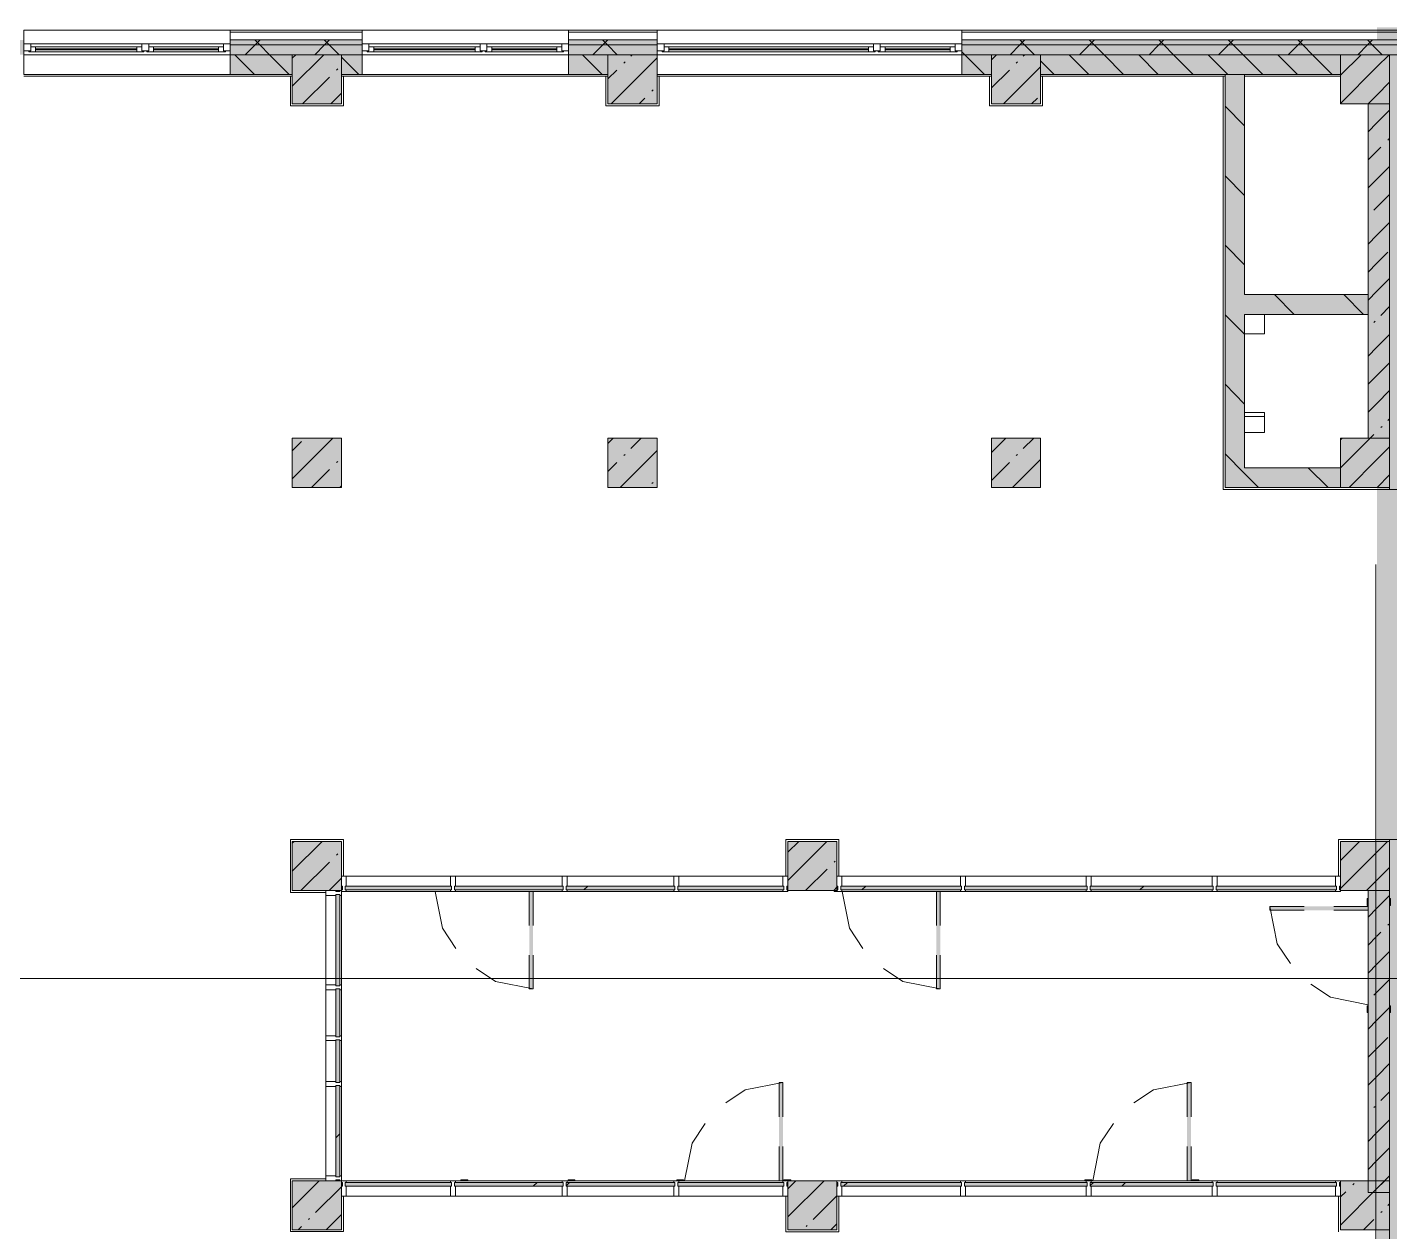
# Model space of a CAD drawing. Header units: millimetres. Extents: x -3817 to 677485, y -22715 to 103890.
# Drawn here: x 29492.8 to 29601.9, y 322.3 to 418.7 of the extents above; entities that cross this region are included whole.
import ezdxf

# ---------------------------------------------------------------- set-up
doc = ezdxf.new("R2010")
doc.units = ezdxf.units.MM
doc.layers.add('PDF _Геометрия', color=7, linetype='Continuous', true_color=0x1d1d1d)
doc.layers.add('PDF _Сплошная заливка', color=7, linetype='Continuous', true_color=0xffffff)

msp = doc.modelspace()

# ---------------------------------------------------------------- hatches: boundary and pattern name
at = {"layer": 'PDF _Сплошная заливка', "true_color": 0xd9d9d9, "transparency": 33554559}
for points in [[(29921.04, 201.11), (29921.04, 372.26), (29669.87, 372.33), (29669.87, 418.72), (29600.87, 418.72), (29600.87, 283.52), (29637.4, 283.52), (29637.4, 201.11), (29911.29, 201.11)], [(29668.51, 417.31), (29668.9, 417.31), (29668.9, 417.7), (29600.87, 417.7), (29600.87, 417.31), (29647.03, 417.31)], [(29667.72, 416.52), (29668.51, 416.52), (29668.51, 417.31), (29600.87, 417.31), (29600.87, 416.52), (29647.03, 416.52)]]:
    msp.add_hatch(color=254, dxfattribs=at).paths.add_polyline_path(points)
at = {"layer": 'PDF _Сплошная заливка', "transparency": 33554559}
h = msp.add_hatch(color=256, dxfattribs=at)
h.paths.add_polyline_path([(29600.87, 417.31), (29600.87, 417.7), (29567.64, 417.7), (29567.64, 417.31), (29599.32, 417.31)], flags=0)
h.paths.add_polyline_path([(29543.23, 417.31), (29543.23, 417.7), (29536.15, 417.7), (29536.15, 417.31)], flags=0)
h.paths.add_polyline_path([(29514.9, 417.31), (29519.61, 417.31), (29519.61, 417.7), (29509.06, 417.7), (29509.06, 417.31)], flags=0)
h.paths.add_polyline_path([(29463.39, 417.31), (29463.39, 417.7), (29429.93, 417.7), (29429.93, 417.31), (29456.18, 417.31)], flags=0)
h.paths.add_polyline_path([(29492.53, 417.31), (29492.53, 417.7), (29483.08, 417.7), (29483.08, 417.31)], flags=0)
h.paths.add_polyline_path([(29422.85, 417.31), (29422.85, 417.7), (29406.31, 417.7), (29406.31, 417.31), (29412.14, 417.31)], flags=0)
h.paths.add_polyline_path([(29354.34, 417.31), (29366.15, 417.31), (29366.15, 417.7), (29354.34, 417.7)], flags=0)
h.paths.add_polyline_path([(29390.56, 417.31), (29399.22, 417.31), (29399.22, 417.7), (29390.56, 417.7)], flags=0)
h.paths.add_polyline_path([(29326, 417.31), (29334.66, 417.31), (29334.66, 417.7), (29326, 417.7)], flags=0)
h.paths.add_polyline_path([(29318.91, 417.31), (29318.91, 417.7), (29310.25, 417.7), (29310.25, 417.31)], flags=0)
h.paths.add_polyline_path([(29285.84, 417.31), (29285.84, 417.7), (29266.16, 417.7), (29266.16, 417.31), (29280.01, 417.31)], flags=0)
h = msp.add_hatch(color=256, dxfattribs=at)
h.paths.add_polyline_path([(29599.32, 416.52), (29600.87, 416.52), (29600.87, 417.31), (29567.64, 417.31), (29567.64, 416.52), (29595.65, 416.52)], flags=0)
h.paths.add_polyline_path([(29519.61, 416.52), (29519.61, 417.31), (29509.06, 417.31), (29509.06, 416.52), (29514.9, 416.52)], flags=0)
h.paths.add_polyline_path([(29492.53, 416.52), (29492.53, 417.31), (29483.08, 417.31), (29483.08, 416.52)], flags=0)
h.paths.add_polyline_path([(29536.15, 416.52), (29543.23, 416.52), (29543.23, 417.31), (29536.15, 417.31)], flags=0)
h.paths.add_polyline_path([(29412.14, 416.52), (29422.85, 416.52), (29422.85, 417.31), (29406.31, 417.31), (29406.31, 416.52)], flags=0)
h.paths.add_polyline_path([(29441.5, 416.52), (29463.39, 416.52), (29463.39, 417.31), (29429.93, 417.31), (29429.93, 416.52)], flags=0)
h.paths.add_polyline_path([(29397.45, 416.52), (29399.22, 416.52), (29399.22, 417.31), (29390.56, 417.31), (29390.56, 416.52)], flags=0)
h.paths.add_polyline_path([(29310.25, 416.52), (29318.91, 416.52), (29318.91, 417.31), (29310.25, 417.31)], flags=0)
h.paths.add_polyline_path([(29354.34, 416.52), (29366.15, 416.52), (29366.15, 417.31), (29354.34, 417.31)], flags=0)
h.paths.add_polyline_path([(29334.66, 416.52), (29334.66, 417.31), (29326, 417.31), (29326, 416.52)], flags=0)
h.paths.add_polyline_path([(29280.01, 416.52), (29285.84, 416.52), (29285.84, 417.31), (29266.95, 417.31), (29266.95, 416.52), (29271.67, 416.52)], flags=0)
h = msp.add_hatch(color=256, dxfattribs=at)
h.paths.add_polyline_path([(29567.64, 414.94), (29570.01, 414.94), (29570.01, 416.52), (29567.64, 416.52), (29567.64, 416.35)], flags=0)
h.paths.add_polyline_path([(29573.94, 414.94), (29597.96, 414.94), (29597.96, 416.52), (29573.94, 416.52), (29573.94, 416.35)], flags=0)
h.paths.add_polyline_path([(29539.3, 414.94), (29539.3, 416.52), (29536.15, 416.52), (29536.15, 414.94)], flags=0)
h.paths.add_polyline_path([(29460.64, 414.94), (29463.39, 414.94), (29463.39, 416.52), (29460.64, 416.52), (29460.64, 416.35)], flags=0)
h.paths.add_polyline_path([(29514.02, 414.94), (29514.02, 416.52), (29509.06, 416.52), (29509.06, 414.94)], flags=0)
h.paths.add_polyline_path([(29517.96, 414.94), (29519.61, 414.94), (29519.61, 416.52), (29517.96, 416.52), (29517.96, 416.35)], flags=0)
h.paths.add_polyline_path([(29483.08, 414.94), (29488.59, 414.94), (29488.59, 416.52), (29483.08, 416.52), (29483.08, 416.35)], flags=0)
h.paths.add_polyline_path([(29455.91, 414.94), (29455.91, 416.52), (29429.93, 416.52), (29429.93, 414.94), (29441.5, 414.94)], flags=0)
h.paths.add_polyline_path([(29408.48, 414.94), (29408.48, 416.5), (29413.2, 416.5), (29413.2, 414.94), (29422.85, 414.94), (29422.85, 416.52), (29406.31, 416.52), (29406.31, 414.94)], flags=0)
h.paths.add_polyline_path([(29390.56, 414.94), (29399.22, 414.94), (29399.22, 416.52), (29390.56, 416.52), (29390.56, 416.35)], flags=0)
h.paths.add_polyline_path([(29354.34, 414.94), (29361.43, 414.94), (29361.43, 416.52), (29354.34, 416.52), (29354.34, 416.35)], flags=0)
h.paths.add_polyline_path([(29334.66, 414.94), (29334.66, 416.52), (29326, 416.52), (29326, 414.94)], flags=0)
h.paths.add_polyline_path([(29310.25, 414.94), (29314.19, 414.94), (29314.19, 416.52), (29310.25, 416.52), (29310.25, 416.35)], flags=0)
h.paths.add_polyline_path([(29271.67, 414.94), (29285.84, 414.94), (29285.84, 416.52), (29271.67, 416.52), (29271.67, 416.35)], flags=0)
for points in [[(29517.96, 412.58), (29517.96, 416.52), (29514.02, 416.52), (29514.02, 412.58), (29514.9, 412.58)], [(29570.01, 412.58), (29573.94, 412.58), (29573.94, 416.52), (29570.01, 416.52), (29570.01, 414.94)], [(29588.71, 394.16), (29590.28, 394.16), (29590.28, 414.94), (29588.71, 414.94), (29588.71, 398.74)], [(29526.78, 349.65), (29526.78, 349.96), (29518.27, 349.96), (29518.27, 349.65), (29522.24, 349.65)], [(29535.72, 349.65), (29535.72, 349.96), (29527.01, 349.96), (29527.01, 349.65), (29529.58, 349.65)], [(29544.65, 349.65), (29544.65, 349.96), (29535.95, 349.96), (29535.95, 349.65), (29544.26, 349.65)], [(29553.39, 349.65), (29553.39, 349.96), (29544.89, 349.96), (29544.89, 349.65), (29551.6, 349.65)], [(29567.6, 349.65), (29567.6, 349.96), (29557.96, 349.96), (29557.96, 349.65), (29558.95, 349.65)], [(29577.68, 349.65), (29577.68, 349.96), (29567.84, 349.96), (29567.84, 349.65), (29573.63, 349.65)], [(29597.64, 349.65), (29597.64, 349.96), (29588, 349.96), (29588, 349.65), (29595.65, 349.65)], [(29526.78, 325.92), (29526.78, 326.23), (29518.27, 326.23), (29518.27, 325.92), (29522.24, 325.92)], [(29535.72, 325.92), (29535.72, 326.23), (29527.01, 326.23), (29527.01, 325.92), (29529.58, 325.92)], [(29544.65, 325.92), (29544.65, 326.23), (29535.95, 326.23), (29535.95, 325.92), (29544.26, 325.92)], [(29553.39, 325.92), (29553.39, 326.23), (29544.89, 326.23), (29544.89, 325.92), (29551.6, 325.92)], [(29567.6, 325.92), (29567.6, 326.23), (29557.96, 326.23), (29557.96, 325.92), (29558.95, 325.92)], [(29577.68, 325.92), (29577.68, 326.23), (29567.84, 326.23), (29567.84, 325.92), (29573.63, 325.92)], [(29587.76, 325.92), (29587.76, 326.23), (29577.92, 326.23), (29577.92, 325.92), (29580.97, 325.92)], [(29597.64, 325.92), (29597.64, 326.23), (29588, 326.23), (29588, 325.92), (29588.31, 325.92)]]:
    msp.add_hatch(color=256, dxfattribs=at).paths.add_polyline_path(points)
at = {"layer": 'PDF _Сплошная заливка', "true_color": 0xe2e2e2, "transparency": 33554559}
for points in [[(29533, 341.72), (29533.31, 341.72), (29533.31, 349.51), (29533, 349.51), (29533, 345.91)], [(29565.6, 341.72), (29565.91, 341.72), (29565.91, 349.51), (29565.6, 349.51), (29565.6, 345.91)], [(29600.16, 348.02), (29600.16, 348.33), (29592.29, 348.33), (29592.29, 348.02), (29595.65, 348.02)], [(29553, 326.36), (29553.31, 326.36), (29553.31, 334.24), (29553, 334.24), (29553, 326.9)], [(29585.67, 326.36), (29585.99, 326.36), (29585.99, 334.24), (29585.67, 334.24), (29585.67, 328.3)]]:
    msp.add_hatch(color=254, dxfattribs=at).paths.add_polyline_path(points)

# ---------------------------------------------------------------- linework, layer by layer
at = {"layer": 'PDF _Геометрия', "color": 7, "lineweight": 9}
for points in [[(29509.06, 414.94), (29492.53, 414.94), (29492.53, 416.52), (29509.06, 416.52), (29492.53, 416.52), (29492.53, 418.49), (29509.06, 418.49), (29509.06, 416.52), (29492.53, 416.52)], [(29519.61, 418.33), (29509.06, 418.33)], [(29523.47, 418.49), (29519.53, 418.49), (29523.47, 418.49)], [(29543.23, 418.33), (29536.15, 418.33)], [(29600.87, 418.49), (29567.64, 418.49), (29567.64, 416.52), (29543.23, 416.52), (29543.23, 418.49), (29567.64, 418.49), (29567.64, 416.52), (29543.23, 416.52)], [(29550.32, 418.49), (29547.96, 418.49), (29550.32, 418.49)], [(29600.87, 418.33), (29567.64, 418.33)], [(29509.06, 417.38), (29492.53, 417.38)], [(29492.53, 416.83), (29493.08, 416.83)], [(29502.13, 416.75), (29492.92, 416.75)], [(29493.47, 416.75), (29493.47, 417.15)], [(29493.47, 416.99), (29501.58, 416.99)], [(29501.58, 416.91), (29493.47, 416.91)], [(29501.58, 416.75), (29501.58, 417.15)], [(29501.98, 416.83), (29502.53, 416.83)], [(29508.67, 416.75), (29502.37, 416.75)], [(29502.92, 416.75), (29502.92, 417.15)], [(29502.92, 416.99), (29508.12, 416.99)], [(29508.12, 416.91), (29502.92, 416.91)], [(29508.12, 416.75), (29508.12, 417.15)], [(29508.51, 416.83), (29509.06, 416.83)], [(29519.61, 417.7), (29509.06, 417.7)], [(29519.61, 417.31), (29509.06, 417.31)], [(29510.26, 416.52), (29511.05, 417.31), (29511.44, 417.7)], [(29513.78, 414.94), (29512.21, 416.52), (29511.42, 417.31), (29511.02, 417.7)], [(29515.83, 416.52), (29516.61, 417.31), (29517.01, 417.7)], [(29517.77, 416.52), (29516.99, 417.31), (29516.59, 417.7)], [(29536.15, 417.38), (29519.61, 417.38)], [(29519.61, 416.83), (29520.16, 416.83)], [(29529.22, 416.75), (29520.01, 416.75)], [(29520.56, 416.75), (29520.56, 417.15)], [(29520.56, 416.99), (29528.67, 416.99)], [(29528.67, 416.91), (29520.56, 416.91)], [(29528.67, 416.75), (29528.67, 417.15)], [(29529.06, 416.83), (29529.58, 416.83)], [(29535.75, 416.75), (29529.46, 416.75)], [(29530.01, 416.75), (29530.01, 417.15)], [(29530.01, 416.99), (29535.2, 416.99)], [(29535.2, 416.91), (29530.01, 416.91)], [(29535.2, 416.75), (29535.2, 417.15)], [(29535.6, 416.83), (29536.15, 416.83)], [(29543.23, 417.7), (29536.15, 417.7)], [(29543.23, 417.31), (29536.15, 417.31)], [(29538.1, 416.52), (29538.88, 417.31), (29539.28, 417.7)], [(29540.04, 416.52), (29539.26, 417.31), (29538.86, 417.7)], [(29567.64, 417.38), (29543.23, 417.38)], [(29543.23, 416.83), (29543.79, 416.83)], [(29560.71, 416.75), (29543.63, 416.75)], [(29544.18, 416.75), (29544.18, 417.15)], [(29544.18, 416.99), (29560.16, 416.99)], [(29560.16, 416.91), (29544.18, 416.91)], [(29560.16, 416.75), (29560.16, 417.15)], [(29560.56, 416.83), (29561.11, 416.83)], [(29567.25, 416.75), (29560.95, 416.75)], [(29561.5, 416.75), (29561.5, 417.15)], [(29561.5, 416.99), (29566.7, 416.99)], [(29566.7, 416.91), (29561.5, 416.91)], [(29566.7, 416.75), (29566.7, 417.15)], [(29567.09, 416.83), (29567.64, 416.83)], [(29600.87, 417.7), (29567.64, 417.7)], [(29600.87, 417.31), (29567.64, 417.31)], [(29569.46, 414.94), (29567.88, 416.52), (29567.64, 416.76)], [(29571.5, 416.52), (29572.29, 417.31), (29572.68, 417.7)], [(29573.45, 416.52), (29572.66, 417.31), (29572.27, 417.7)], [(29577.07, 416.52), (29577.86, 417.31), (29578.25, 417.7)], [(29580.59, 414.94), (29579.02, 416.52), (29578.23, 417.31), (29577.84, 417.7)], [(29582.64, 416.52), (29583.42, 417.31), (29583.82, 417.7)], [(29586.16, 414.94), (29584.58, 416.52), (29583.8, 417.31), (29583.4, 417.7)], [(29588.2, 416.52), (29588.99, 417.31), (29589.39, 417.7)], [(29591.73, 414.94), (29590.15, 416.52), (29589.36, 417.31), (29588.97, 417.7)], [(29593.77, 416.52), (29594.56, 417.31), (29594.95, 417.7)], [(29597.29, 414.94), (29595.72, 416.52), (29594.93, 417.31), (29594.54, 417.7)], [(29599.34, 416.52), (29600.13, 417.31), (29600.52, 417.7)], [(29600.87, 416.93), (29600.5, 417.31), (29600.11, 417.7)], [(29511, 414.94), (29509.42, 416.52)], [(29514.02, 414), (29516.54, 416.52)], [(29514.02, 416.24), (29514.3, 416.52)], [(29519.35, 414.94), (29517.96, 416.33)], [(29538.83, 414.94), (29537.26, 416.52)], [(29539.55, 412.58), (29543.23, 416.27)], [(29540.57, 415.85), (29540.67, 415.95)], [(29541.13, 416.41), (29541.24, 416.52)], [(29567.64, 414.94), (29543.23, 414.94), (29543.23, 416.52), (29567.64, 416.52), (29600.87, 416.52), (29597.96, 416.52), (29597.96, 414.94), (29597.96, 412.58), (29600.87, 412.58), (29600.16, 412.58), (29600.16, 385.81)], [(29570.01, 416.1), (29570.42, 416.52)], [(29572, 415.85), (29572.1, 415.95)], [(29572.56, 416.41), (29572.67, 416.52)], [(29575.02, 414.94), (29573.94, 416.03)], [(29577.81, 414.94), (29576.23, 416.52)], [(29583.37, 414.94), (29581.8, 416.52)], [(29588.94, 414.94), (29587.37, 416.52)], [(29594.51, 414.94), (29592.94, 416.52)], [(29597.96, 414.87), (29599.61, 416.52)], [(29513.87, 414.79), (29514.02, 414.79), (29492.69, 414.79), (29492.69, 414.79), (29492.53, 414.79)], [(29514.85, 412.58), (29517, 414.73)], [(29517.56, 415.29), (29517.66, 415.38)], [(29539.14, 414.79), (29539.3, 414.79), (29518.13, 414.79), (29518.12, 414.79), (29517.96, 414.79), (29518.12, 414.79)], [(29536.15, 414.94), (29519.61, 414.94)], [(29539.3, 414.58), (29540.01, 415.29)], [(29569.85, 414.79), (29570.01, 414.79), (29543.4, 414.79), (29543.39, 414.79), (29543.23, 414.79), (29543.39, 414.79)], [(29570.01, 413.86), (29571.44, 415.29)], [(29570.98, 412.58), (29573.94, 415.55)], [(29588.71, 414.79), (29588.55, 414.79), (29574.11, 414.79), (29574.1, 414.79), (29573.94, 414.79), (29574.1, 414.79)], [(29590.28, 414.94), (29588.71, 414.94)], [(29590.28, 414.79), (29597.96, 414.79), (29590.28, 414.79)], [(29597.96, 412.62), (29600.87, 415.54)], [(29542.82, 413.61), (29542.91, 413.7)], [(29517.1, 412.58), (29517.96, 413.44)], [(29541.79, 412.58), (29542.26, 413.05)], [(29573.22, 412.58), (29573.69, 413.05)], [(29590.28, 410.82), (29588.71, 412.4)], [(29600.16, 412.58), (29600.87, 413.29)], [(29600.16, 410.34), (29600.87, 411.05)], [(29600.16, 408.09), (29600.87, 408.8)], [(29590.28, 405.25), (29588.71, 406.83)], [(29600.16, 405.85), (29600.87, 406.56)], [(29600.63, 404.07), (29600.87, 404.31)], [(29600.16, 401.36), (29600.87, 402.07)], [(29590.28, 399.69), (29588.71, 401.26)], [(29600.16, 399.11), (29600.87, 399.82)], [(29594.24, 395.73), (29592.66, 397.31)], [(29599.8, 395.73), (29598.23, 397.31)], [(29600.16, 396.87), (29600.87, 397.58)], [(29590.28, 394.12), (29590.24, 394.16), (29588.71, 395.69)], [(29591.86, 394.16), (29591.86, 395.73)], [(29600.63, 395.09), (29600.72, 395.18)], [(29600.16, 392.38), (29600.87, 393.09)], [(29600.16, 390.13), (29600.87, 390.84)], [(29590.28, 388.55), (29588.71, 390.13)], [(29600.16, 387.89), (29600.87, 388.6)], [(29591.86, 387.54), (29590.28, 387.54)], [(29514.02, 382.57), (29517.27, 385.81)], [(29514.02, 384.81), (29514.76, 385.55)], [(29539.3, 385.39), (29539.72, 385.81)], [(29541.13, 384.98), (29541.96, 385.81)], [(29570.01, 384.67), (29571.15, 385.81)], [(29572.56, 384.98), (29573.39, 385.81)], [(29597.96, 383.44), (29600.33, 385.81), (29600.63, 386.11)], [(29597.96, 385.68), (29598.09, 385.81)], [(29600.87, 385.81), (29597.96, 385.81), (29597.96, 381.87), (29600.87, 381.87), (29600.16, 381.87)], [(29540.27, 381.87), (29543.23, 384.84)], [(29540.57, 384.42), (29540.67, 384.52)], [(29571.7, 381.87), (29573.94, 384.12)], [(29572, 384.42), (29572.1, 384.52)], [(29591.39, 381.87), (29590.28, 382.98), (29588.71, 384.56)], [(29598.64, 381.87), (29600.87, 384.11)], [(29515.57, 381.87), (29517, 383.3)], [(29517.56, 383.86), (29517.66, 383.95)], [(29539.3, 383.15), (29540.01, 383.86)], [(29570.01, 382.43), (29571.44, 383.86)], [(29596.96, 381.87), (29595.38, 383.45)], [(29517.82, 381.87), (29517.96, 382.01)], [(29542.82, 382.18), (29542.91, 382.27)], [(29514.02, 351.14), (29516.41, 353.53)], [(29514.02, 353.38), (29514.17, 353.53)], [(29553.71, 350.41), (29556.82, 353.53)], [(29553.71, 352.66), (29554.58, 353.53)], [(29597.96, 352.01), (29599.48, 353.53)], [(29600.87, 353.53), (29597.96, 353.53), (29597.96, 349.59), (29600.87, 349.59), (29600.16, 349.59), (29600.16, 325.42), (29600.87, 325.42)], [(29517.56, 352.43), (29517.66, 352.53)], [(29597.96, 349.76), (29600.87, 352.68)], [(29514.72, 349.59), (29517, 351.87)], [(29555.13, 349.59), (29556.85, 351.31)], [(29557.41, 351.87), (29557.5, 351.96)], [(29516.97, 349.59), (29517.96, 350.58)], [(29526.7, 350.75), (29518.35, 350.75)], [(29535.64, 350.75), (29527.09, 350.75)], [(29544.57, 350.75), (29536.03, 350.75)], [(29553.31, 350.75), (29544.97, 350.75)], [(29567.53, 350.75), (29558.04, 350.75)], [(29577.6, 350.75), (29567.92, 350.75)], [(29587.68, 350.75), (29578, 350.75)], [(29597.56, 350.75), (29588.08, 350.75)], [(29600.07, 349.63), (29600.87, 350.43)], [(29516.72, 342.05), (29516.72, 349.2)], [(29517.83, 349.2), (29517.96, 349.2), (29517.83, 349.2)], [(29517.83, 342.05), (29517.96, 342.05), (29517.83, 342.05), (29517.83, 349.2)], [(29518.35, 349.65), (29518.35, 349.51), (29518.35, 349.65)], [(29526.7, 349.65), (29518.35, 349.65)], [(29526.7, 349.65), (29526.7, 349.51), (29526.7, 349.65)], [(29527.09, 349.65), (29527.09, 349.51), (29527.09, 349.65)], [(29535.64, 349.65), (29527.09, 349.65)], [(29535.64, 349.65), (29535.64, 349.51), (29535.64, 349.65)], [(29536.03, 349.65), (29536.03, 349.51), (29536.03, 349.65)], [(29544.57, 349.65), (29536.03, 349.65)], [(29537.36, 349.65), (29537.68, 349.96)], [(29544.57, 349.65), (29544.57, 349.51), (29544.57, 349.65)], [(29544.97, 349.65), (29544.97, 349.51), (29544.97, 349.65)], [(29553.31, 349.65), (29544.97, 349.65)], [(29553.31, 349.65), (29553.31, 349.51), (29553.31, 349.65)], [(29557.69, 349.59), (29553.66, 349.59)], [(29557.38, 349.59), (29557.64, 349.86)], [(29558.04, 349.65), (29558.04, 349.51), (29558.04, 349.65)], [(29567.53, 349.65), (29558.04, 349.65)], [(29559.63, 349.65), (29559.95, 349.96)], [(29567.53, 349.65), (29567.53, 349.51), (29567.53, 349.65)], [(29567.92, 349.65), (29567.92, 349.51), (29567.92, 349.65)], [(29577.6, 349.65), (29567.92, 349.65)], [(29577.6, 349.65), (29577.6, 349.51), (29577.6, 349.65)], [(29578, 349.65), (29578, 349.51), (29578, 349.65)], [(29587.68, 349.65), (29578, 349.65)], [(29581.9, 349.65), (29582.22, 349.96)], [(29587.68, 349.65), (29587.68, 349.51), (29587.68, 349.65)], [(29588.08, 349.65), (29588.08, 349.51), (29588.08, 349.65)], [(29597.56, 349.65), (29588.08, 349.65)], [(29597.56, 349.65), (29597.56, 349.51), (29597.56, 349.65)], [(29600.16, 347.48), (29600.87, 348.19)], [(29600.16, 345.23), (29600.84, 345.91)], [(29600.16, 342.99), (29600.87, 343.7)], [(233.26, 342.57), (39123.26, 342.57)], [(29516.72, 337.98), (29516.72, 341.65)], [(29517.83, 341.65), (29517.96, 341.65), (29517.83, 341.65)], [(29517.83, 337.98), (29517.96, 337.98), (29517.83, 337.98), (29517.83, 341.65)], [(29600.63, 341.21), (29600.87, 341.45)], [(29600.16, 338.5), (29600.87, 339.21)], [(29516.72, 334.3), (29516.72, 337.58)], [(29517.83, 337.58), (29517.96, 337.58), (29517.83, 337.58)], [(29517.83, 334.3), (29517.96, 334.3), (29517.83, 334.3), (29517.83, 337.58)], [(29600.16, 336.25), (29600.87, 336.96)], [(29516.72, 326.76), (29516.72, 333.91)], [(29517.83, 333.91), (29517.96, 333.91), (29517.83, 333.91)], [(29517.83, 326.76), (29517.96, 326.76), (29517.83, 326.76), (29517.83, 333.91)], [(29600.16, 334.01), (29600.87, 334.72)], [(29600.63, 332.23), (29600.72, 332.32)], [(29517.51, 329.8), (29517.83, 330.11)], [(29600.16, 329.52), (29600.87, 330.23)], [(29600.16, 327.27), (29600.87, 327.98)], [(29514.02, 324.2), (29516.19, 326.36)], [(29517.96, 326.36), (29520.48, 326.36)], [(29518.35, 326.23), (29518.35, 326.36), (29518.35, 326.23)], [(29526.7, 326.23), (29526.7, 326.36), (29526.7, 326.23), (29518.35, 326.23)], [(29529.3, 326.36), (29525.99, 326.36), (29525.36, 326.36), (29522.84, 326.36)], [(29527.09, 326.23), (29527.09, 326.36), (29527.09, 326.23)], [(29535.64, 326.23), (29535.64, 326.36), (29535.64, 326.23), (29527.09, 326.23)], [(29530.91, 326.36), (29528.08, 326.36)], [(29531.66, 326.36), (29535.6, 326.36)], [(29536.11, 326.36), (29533.27, 326.36)], [(29533.31, 325.92), (29533.63, 326.23)], [(29535.95, 325.97), (29536.21, 326.23)], [(29536.03, 326.23), (29536.03, 326.36), (29536.03, 326.23)], [(29544.57, 326.23), (29544.57, 326.36), (29544.57, 326.23), (29536.03, 326.23)], [(29537.96, 326.36), (29541.9, 326.36)], [(29544.26, 326.36), (29548.19, 326.36)], [(29544.97, 326.23), (29544.97, 326.36), (29544.97, 326.23)], [(29553.31, 326.23), (29553.31, 326.36), (29553.31, 326.23), (29544.97, 326.23)], [(29551.6, 326.36), (29545.36, 326.36)], [(29550.56, 326.36), (29554.49, 326.36)], [(29553.71, 323.47), (29556.6, 326.36)], [(29553.71, 325.72), (29554.35, 326.36)], [(29556.86, 326.36), (29560.79, 326.36)], [(29558.04, 326.23), (29558.04, 326.36), (29558.04, 326.23)], [(29567.53, 326.23), (29567.53, 326.36), (29567.53, 326.23), (29558.04, 326.23)], [(29558.17, 325.92), (29558.48, 326.23)], [(29563.16, 326.36), (29567.09, 326.36)], [(29567.92, 326.23), (29567.92, 326.36), (29567.92, 326.23)], [(29577.6, 326.23), (29577.6, 326.36), (29577.6, 326.23), (29567.92, 326.23)], [(29569.45, 326.36), (29573.39, 326.36)], [(29575.75, 326.36), (29579.69, 326.36)], [(29577.92, 325.98), (29578.17, 326.23)], [(29578, 326.23), (29578, 326.36), (29578, 326.23)], [(29587.68, 326.23), (29587.68, 326.36), (29587.68, 326.23), (29578, 326.23)], [(29580.97, 326.36), (29578.04, 326.36)], [(29580.44, 325.92), (29580.75, 326.23)], [(29582.05, 326.36), (29585.99, 326.36)], [(29588.08, 326.23), (29588.08, 326.36), (29588.08, 326.23)], [(29597.56, 326.23), (29597.56, 326.36), (29597.56, 326.23), (29588.08, 326.23)], [(29588.35, 326.36), (29592.29, 326.36)], [(29594.65, 326.36), (29597.96, 326.36)], [(29600.87, 326.36), (29597.96, 326.36), (29597.96, 322.43), (29600.87, 322.43)], [(29515.88, 323.81), (29517.96, 325.89)], [(29526.7, 325.13), (29518.35, 325.13)], [(29535.64, 325.13), (29527.09, 325.13)], [(29544.57, 325.13), (29536.03, 325.13)], [(29553.31, 325.13), (29544.97, 325.13)], [(29555.73, 323.25), (29557.64, 325.16)], [(29567.53, 325.13), (29558.04, 325.13)], [(29577.6, 325.13), (29567.92, 325.13)], [(29587.68, 325.13), (29578, 325.13)], [(29597.56, 325.13), (29588.08, 325.13)], [(29597.96, 322.82), (29600.87, 325.74), (29600.55, 325.42)], [(29597.96, 325.07), (29598.38, 325.49)], [(29598.94, 326.05), (29599.04, 326.15)], [(29515.32, 323.25), (29515.41, 323.34)], [(29516.74, 322.43), (29517.96, 323.65)], [(29599.81, 322.43), (29600.63, 323.25)], [(29514.5, 322.43), (29514.76, 322.69)], [(29555.17, 322.69), (29555.26, 322.78)], [(29557.15, 322.43), (29557.64, 322.92)]]:
    msp.add_lwpolyline(points, dxfattribs=at)
for points in [[(29509.06, 416.52), (29519.61, 416.52), (29519.61, 418.49), (29509.06, 418.49)], [(29517.96, 414.94), (29517.96, 416.52), (29519.61, 416.52), (29536.15, 416.52), (29536.15, 418.49), (29519.61, 418.49), (29519.61, 416.52), (29519.61, 414.94)], [(29529.77, 418.49), (29525.83, 418.49)], [(29536.07, 418.49), (29532.13, 418.49)], [(29536.15, 416.52), (29543.23, 416.52), (29543.23, 418.49), (29536.15, 418.49)], [(29556.62, 418.49), (29552.68, 418.49)], [(29562.92, 418.49), (29558.98, 418.49)], [(29567.64, 418.49), (29565.28, 418.49)], [(29493.08, 417.38), (29493.08, 416.83), (29492.53, 416.83), (29492.53, 417.38)], [(29492.92, 416.75), (29502.13, 416.75), (29502.13, 416.83), (29501.98, 416.83), (29501.98, 417.15), (29493.08, 417.15), (29493.08, 416.83), (29492.92, 416.83)], [(29502.53, 417.38), (29502.53, 416.83), (29501.98, 416.83), (29501.98, 417.38)], [(29502.37, 416.75), (29508.67, 416.75), (29508.67, 416.83), (29508.51, 416.83), (29508.51, 417.15), (29502.53, 417.15), (29502.53, 416.83), (29502.37, 416.83)], [(29509.06, 417.38), (29509.06, 416.83), (29508.51, 416.83), (29508.51, 417.38)], [(29520.16, 417.38), (29520.16, 416.83), (29519.61, 416.83), (29519.61, 417.38)], [(29520.01, 416.75), (29529.22, 416.75), (29529.22, 416.83), (29529.06, 416.83), (29529.06, 417.15), (29520.16, 417.15), (29520.16, 416.83), (29520.01, 416.83)], [(29529.61, 417.38), (29529.61, 416.83), (29529.06, 416.83), (29529.06, 417.38)], [(29529.46, 416.75), (29535.75, 416.75), (29535.75, 416.83), (29535.6, 416.83), (29535.6, 417.15), (29529.61, 417.15), (29529.61, 416.83), (29529.46, 416.83)], [(29536.15, 417.38), (29536.15, 416.83), (29535.6, 416.83), (29535.6, 417.38)], [(29543.79, 417.38), (29543.79, 416.83), (29543.23, 416.83), (29543.23, 417.38)], [(29543.63, 416.75), (29560.71, 416.75), (29560.71, 416.83), (29560.56, 416.83), (29560.56, 417.15), (29543.79, 417.15), (29543.79, 416.83), (29543.63, 416.83)], [(29561.11, 417.38), (29561.11, 416.83), (29560.56, 416.83), (29560.56, 417.38)], [(29560.95, 416.75), (29567.25, 416.75), (29567.25, 416.83), (29567.09, 416.83), (29567.09, 417.15), (29561.11, 417.15), (29561.11, 416.83), (29560.95, 416.83)], [(29567.64, 417.38), (29567.64, 416.83), (29567.09, 416.83), (29567.09, 417.38)], [(29514.02, 416.52), (29509.06, 416.52), (29509.06, 414.94), (29514.02, 414.94)], [(29517.96, 412.58), (29517.96, 414.94), (29517.96, 416.52), (29514.02, 416.52), (29514.02, 414.94), (29514.02, 412.58)], [(29536.15, 416.52), (29519.61, 416.52)], [(29539.3, 416.52), (29536.15, 416.52), (29536.15, 414.94), (29539.3, 414.94)], [(29543.23, 412.58), (29543.23, 416.52), (29539.3, 416.52), (29539.3, 414.94), (29539.3, 412.58)], [(29570.01, 416.52), (29567.64, 416.52), (29567.64, 414.94), (29570.01, 414.94)], [(29573.94, 412.58), (29573.94, 414.94), (29573.94, 416.52), (29570.01, 416.52), (29570.01, 414.94), (29570.01, 412.58)], [(29588.71, 414.94), (29588.71, 394.16), (29588.71, 381.87), (29590.28, 381.87), (29597.96, 381.87), (29597.96, 383.45), (29590.28, 383.45), (29590.28, 394.16), (29590.28, 395.73), (29600.16, 395.73), (29600.16, 397.31), (29590.28, 397.31), (29590.28, 414.94), (29597.96, 414.94), (29597.96, 416.52), (29573.94, 416.52), (29573.94, 414.94)], [(29517.96, 385.81), (29514.02, 385.81), (29514.02, 381.87), (29517.96, 381.87)], [(29543.23, 385.81), (29539.3, 385.81), (29539.3, 381.87), (29543.23, 381.87)], [(29573.94, 385.81), (29570.01, 385.81), (29570.01, 381.87), (29573.94, 381.87)], [(29517.96, 353.53), (29514.02, 353.53), (29514.02, 349.59), (29517.96, 349.59)], [(29557.64, 353.53), (29553.71, 353.53), (29553.71, 349.59), (29557.64, 349.59)], [(29518.27, 349.65), (29518.27, 349.96), (29518.35, 349.96), (29518.35, 350.75), (29517.96, 350.75), (29517.96, 349.96), (29518.04, 349.96), (29518.04, 349.65), (29517.96, 349.65), (29517.96, 349.51), (29518.35, 349.51), (29518.35, 349.65)], [(29518.35, 350.75), (29526.7, 350.75), (29526.7, 349.96), (29518.35, 349.96)], [(29527.09, 349.65), (29527.01, 349.65), (29527.01, 349.96), (29527.09, 349.96), (29527.09, 350.75), (29526.7, 350.75), (29526.7, 349.96), (29526.78, 349.96), (29526.78, 349.65), (29526.7, 349.65), (29526.7, 349.51), (29527.09, 349.51)], [(29527.09, 350.75), (29535.64, 350.75), (29535.64, 349.96), (29527.09, 349.96)], [(29536.03, 349.65), (29535.95, 349.65), (29535.95, 349.96), (29536.03, 349.96), (29536.03, 350.75), (29535.64, 350.75), (29535.64, 349.96), (29535.72, 349.96), (29535.72, 349.65), (29535.64, 349.65), (29535.64, 349.51), (29536.03, 349.51)], [(29536.03, 350.75), (29544.57, 350.75), (29544.57, 349.96), (29536.03, 349.96)], [(29544.97, 349.65), (29544.89, 349.65), (29544.89, 349.96), (29544.97, 349.96), (29544.97, 350.75), (29544.57, 350.75), (29544.57, 349.96), (29544.65, 349.96), (29544.65, 349.65), (29544.57, 349.65), (29544.57, 349.51), (29544.97, 349.51)], [(29544.97, 350.75), (29553.31, 350.75), (29553.31, 349.96), (29544.97, 349.96)], [(29553.71, 349.65), (29553.63, 349.65), (29553.63, 349.96), (29553.71, 349.96), (29553.71, 350.75), (29553.31, 350.75), (29553.31, 349.96), (29553.39, 349.96), (29553.39, 349.65), (29553.31, 349.65), (29553.31, 349.51), (29553.71, 349.51)], [(29557.96, 349.65), (29557.96, 349.96), (29558.04, 349.96), (29558.04, 350.75), (29557.64, 350.75), (29557.64, 349.96), (29557.72, 349.96), (29557.72, 349.65), (29557.64, 349.65), (29557.64, 349.51), (29558.04, 349.51), (29558.04, 349.65)], [(29558.04, 350.75), (29567.53, 350.75), (29567.53, 349.96), (29558.04, 349.96)], [(29567.92, 349.65), (29567.84, 349.65), (29567.84, 349.96), (29567.92, 349.96), (29567.92, 350.75), (29567.53, 350.75), (29567.53, 349.96), (29567.6, 349.96), (29567.6, 349.65), (29567.53, 349.65), (29567.53, 349.51), (29567.92, 349.51)], [(29567.92, 350.75), (29577.6, 350.75), (29577.6, 349.96), (29567.92, 349.96)], [(29578, 349.65), (29577.92, 349.65), (29577.92, 349.96), (29578, 349.96), (29578, 350.75), (29577.6, 350.75), (29577.6, 349.96), (29577.68, 349.96), (29577.68, 349.65), (29577.6, 349.65), (29577.6, 349.51), (29578, 349.51)], [(29578, 350.75), (29587.68, 350.75), (29587.68, 349.96), (29578, 349.96)], [(29588.08, 349.65), (29588, 349.65), (29588, 349.96), (29588.08, 349.96), (29588.08, 350.75), (29587.68, 350.75), (29587.68, 349.96), (29587.76, 349.96), (29587.76, 349.65), (29587.68, 349.65), (29587.68, 349.51), (29588.08, 349.51)], [(29588.08, 350.75), (29597.56, 350.75), (29597.56, 349.96), (29588.08, 349.96)], [(29597.96, 349.65), (29597.88, 349.65), (29597.88, 349.96), (29597.96, 349.96), (29597.96, 350.75), (29597.56, 350.75), (29597.56, 349.96), (29597.64, 349.96), (29597.64, 349.65), (29597.56, 349.65), (29597.56, 349.51), (29597.96, 349.51)], [(29517.83, 349.28), (29517.83, 349.2), (29517.96, 349.2), (29517.96, 349.59), (29517.83, 349.59), (29517.83, 349.51), (29517.51, 349.51), (29517.51, 349.59), (29516.72, 349.59), (29516.72, 349.2), (29517.51, 349.2), (29517.51, 349.28)], [(29517.51, 349.2), (29517.51, 342.05), (29516.72, 342.05), (29516.72, 349.2)], [(29517.51, 349.28), (29517.51, 341.97), (29517.83, 341.97), (29517.83, 349.28)], [(29517.96, 349.2), (29517.96, 342.05)], [(29518.27, 349.65), (29526.78, 349.65), (29526.78, 349.96), (29518.27, 349.96)], [(29518.35, 349.51), (29526.7, 349.51)], [(29527.01, 349.65), (29535.72, 349.65), (29535.72, 349.96), (29527.01, 349.96)], [(29527.09, 349.51), (29535.64, 349.51)], [(29535.95, 349.65), (29544.65, 349.65), (29544.65, 349.96), (29535.95, 349.96)], [(29536.03, 349.51), (29544.57, 349.51)], [(29544.89, 349.65), (29553.39, 349.65), (29553.39, 349.96), (29544.89, 349.96)], [(29544.97, 349.51), (29553.31, 349.51)], [(29557.96, 349.65), (29567.6, 349.65), (29567.6, 349.96), (29557.96, 349.96)], [(29558.04, 349.51), (29567.53, 349.51)], [(29567.84, 349.65), (29577.68, 349.65), (29577.68, 349.96), (29567.84, 349.96)], [(29567.92, 349.51), (29577.6, 349.51)], [(29577.92, 349.65), (29587.76, 349.65), (29587.76, 349.96), (29577.92, 349.96)], [(29578, 349.51), (29587.68, 349.51)], [(29588, 349.65), (29597.64, 349.65), (29597.64, 349.96), (29588, 349.96)], [(29588.08, 349.51), (29597.56, 349.51)], [(29517.51, 341.73), (29517.83, 341.73), (29517.83, 341.65), (29517.96, 341.65), (29517.96, 342.05), (29517.83, 342.05), (29517.83, 341.97), (29517.51, 341.97), (29517.51, 342.05), (29516.72, 342.05), (29516.72, 341.65), (29517.51, 341.65)], [(29517.51, 341.65), (29517.51, 337.98), (29516.72, 337.98), (29516.72, 341.65)], [(29517.51, 341.73), (29517.51, 337.9), (29517.83, 337.9), (29517.83, 341.73)], [(29517.96, 341.65), (29517.96, 337.98)], [(29517.51, 337.66), (29517.83, 337.66), (29517.83, 337.58), (29517.96, 337.58), (29517.96, 337.98), (29517.83, 337.98), (29517.83, 337.9), (29517.51, 337.9), (29517.51, 337.98), (29516.72, 337.98), (29516.72, 337.58), (29517.51, 337.58)], [(29517.51, 337.58), (29517.51, 334.3), (29516.72, 334.3), (29516.72, 337.58)], [(29517.51, 337.66), (29517.51, 334.22), (29517.83, 334.22), (29517.83, 337.66)], [(29517.96, 337.58), (29517.96, 334.3)], [(29517.51, 333.99), (29517.83, 333.99), (29517.83, 333.91), (29517.96, 333.91), (29517.96, 334.3), (29517.83, 334.3), (29517.83, 334.22), (29517.51, 334.22), (29517.51, 334.3), (29516.72, 334.3), (29516.72, 333.91), (29517.51, 333.91)], [(29517.51, 333.91), (29517.51, 326.76), (29516.72, 326.76), (29516.72, 333.91)], [(29517.51, 333.99), (29517.51, 326.68), (29517.83, 326.68), (29517.83, 333.99)], [(29517.96, 333.91), (29517.96, 326.76)], [(29517.96, 326.36), (29514.02, 326.36), (29514.02, 322.43), (29517.96, 322.43)], [(29517.51, 326.44), (29517.83, 326.44), (29517.83, 326.36), (29517.96, 326.36), (29517.96, 326.76), (29517.83, 326.76), (29517.83, 326.68), (29517.51, 326.68), (29517.51, 326.76), (29516.72, 326.76), (29516.72, 326.36), (29517.51, 326.36)], [(29518.27, 326.23), (29518.35, 326.23), (29518.35, 326.36), (29517.96, 326.36), (29517.96, 326.23), (29518.04, 326.23), (29518.04, 325.92), (29517.96, 325.92), (29517.96, 325.13), (29518.35, 325.13), (29518.35, 325.92), (29518.27, 325.92)], [(29518.27, 325.92), (29526.78, 325.92), (29526.78, 326.23), (29518.27, 326.23)], [(29518.35, 326.36), (29526.7, 326.36)], [(29527.01, 325.92), (29527.01, 326.23), (29527.09, 326.23), (29527.09, 326.36), (29526.7, 326.36), (29526.7, 326.23), (29526.78, 326.23), (29526.78, 325.92), (29526.7, 325.92), (29526.7, 325.13), (29527.09, 325.13), (29527.09, 325.92)], [(29527.01, 325.92), (29535.72, 325.92), (29535.72, 326.23), (29527.01, 326.23)], [(29527.09, 326.36), (29535.64, 326.36)], [(29535.95, 325.92), (29535.95, 326.23), (29536.03, 326.23), (29536.03, 326.36), (29535.64, 326.36), (29535.64, 326.23), (29535.72, 326.23), (29535.72, 325.92), (29535.64, 325.92), (29535.64, 325.13), (29536.03, 325.13), (29536.03, 325.92)], [(29535.95, 325.92), (29544.65, 325.92), (29544.65, 326.23), (29535.95, 326.23)], [(29536.03, 326.36), (29544.57, 326.36)], [(29544.89, 325.92), (29544.89, 326.23), (29544.97, 326.23), (29544.97, 326.36), (29544.57, 326.36), (29544.57, 326.23), (29544.65, 326.23), (29544.65, 325.92), (29544.57, 325.92), (29544.57, 325.13), (29544.97, 325.13), (29544.97, 325.92)], [(29544.89, 325.92), (29553.39, 325.92), (29553.39, 326.23), (29544.89, 326.23)], [(29544.97, 326.36), (29553.31, 326.36)], [(29553.63, 325.92), (29553.63, 326.23), (29553.71, 326.23), (29553.71, 326.36), (29553.31, 326.36), (29553.31, 326.23), (29553.39, 326.23), (29553.39, 325.92), (29553.31, 325.92), (29553.31, 325.13), (29553.71, 325.13), (29553.71, 325.92)], [(29557.64, 326.36), (29553.71, 326.36), (29553.71, 322.43), (29557.64, 322.43)], [(29557.96, 326.23), (29558.04, 326.23), (29558.04, 326.36), (29557.64, 326.36), (29557.64, 326.23), (29557.72, 326.23), (29557.72, 325.92), (29557.64, 325.92), (29557.64, 325.13), (29558.04, 325.13), (29558.04, 325.92), (29557.96, 325.92)], [(29557.96, 325.92), (29567.6, 325.92), (29567.6, 326.23), (29557.96, 326.23)], [(29558.04, 326.36), (29567.53, 326.36)], [(29567.84, 325.92), (29567.84, 326.23), (29567.92, 326.23), (29567.92, 326.36), (29567.53, 326.36), (29567.53, 326.23), (29567.6, 326.23), (29567.6, 325.92), (29567.53, 325.92), (29567.53, 325.13), (29567.92, 325.13), (29567.92, 325.92)], [(29567.84, 325.92), (29577.68, 325.92), (29577.68, 326.23), (29567.84, 326.23)], [(29567.92, 326.36), (29577.6, 326.36)], [(29577.92, 325.92), (29577.92, 326.23), (29578, 326.23), (29578, 326.36), (29577.6, 326.36), (29577.6, 326.23), (29577.68, 326.23), (29577.68, 325.92), (29577.6, 325.92), (29577.6, 325.13), (29578, 325.13), (29578, 325.92)], [(29577.92, 325.92), (29587.76, 325.92), (29587.76, 326.23), (29577.92, 326.23)], [(29578, 326.36), (29587.68, 326.36)], [(29588, 325.92), (29588, 326.23), (29588.08, 326.23), (29588.08, 326.36), (29587.68, 326.36), (29587.68, 326.23), (29587.76, 326.23), (29587.76, 325.92), (29587.68, 325.92), (29587.68, 325.13), (29588.08, 325.13), (29588.08, 325.92)], [(29588, 325.92), (29597.64, 325.92), (29597.64, 326.23), (29588, 326.23)], [(29588.08, 326.36), (29597.56, 326.36)], [(29597.88, 325.92), (29597.88, 326.23), (29597.96, 326.23), (29597.96, 326.36), (29597.56, 326.36), (29597.56, 326.23), (29597.64, 326.23), (29597.64, 325.92), (29597.56, 325.92), (29597.56, 325.13), (29597.96, 325.13), (29597.96, 325.92)], [(29518.35, 325.92), (29526.7, 325.92), (29526.7, 325.13), (29518.35, 325.13)], [(29527.09, 325.92), (29535.64, 325.92), (29535.64, 325.13), (29527.09, 325.13)], [(29536.03, 325.92), (29544.57, 325.92), (29544.57, 325.13), (29536.03, 325.13)], [(29544.97, 325.92), (29553.31, 325.92), (29553.31, 325.13), (29544.97, 325.13)], [(29558.04, 325.92), (29567.53, 325.92), (29567.53, 325.13), (29558.04, 325.13)], [(29567.92, 325.92), (29577.6, 325.92), (29577.6, 325.13), (29567.92, 325.13)], [(29578, 325.92), (29587.68, 325.92), (29587.68, 325.13), (29578, 325.13)], [(29588.08, 325.92), (29597.56, 325.92), (29597.56, 325.13), (29588.08, 325.13)]]:
    msp.add_lwpolyline(points, close=True, dxfattribs=at)
at = {"layer": 'PDF _Геометрия', "color": 8, "lineweight": 9, "true_color": 0x737373}
for points in [[(29669.87, 372.98), (29669.69, 372.98), (29669.69, 372.9), (29669.77, 372.9), (29669.77, 372.58), (29669.69, 372.58), (29669.69, 372.38), (29669.69, 416.52), (29669.69, 418.33), (29669.69, 418.49), (29600.87, 418.49)], [(29668.9, 371.64), (29669.53, 371.64), (29669.53, 372.82), (29669.53, 372.84), (29669.53, 416.52), (29669.53, 417.7), (29669.53, 418.33), (29600.87, 418.33)], [(29668.51, 371.64), (29668.9, 371.64), (29668.9, 416.52), (29668.9, 417.31), (29668.9, 417.7), (29600.87, 417.7)], [(29602.96, 417.31), (29600.87, 417.31)], [(29601.29, 416.52), (29600.87, 416.93)], [(29600.87, 415.54), (29601.85, 416.52)], [(29600.87, 385.81), (29601.89, 385.81), (29601.89, 381.87), (29600.87, 381.87), (29601.89, 381.87), (29601.89, 412.58), (29600.87, 412.58), (29601.89, 412.58), (29601.89, 416.52), (29600.87, 416.52), (29667.72, 416.52), (29665.75, 416.52), (29636.81, 416.52), (29636.81, 414.55), (29665.75, 414.55), (29662.99, 414.55)], [(29600.87, 413.29), (29601.89, 414.31)], [(29601.89, 412.58), (29601.89, 407.78)], [(29600.87, 411.05), (29601.89, 412.07)], [(29600.87, 408.8), (29601.19, 409.12)], [(29601.75, 409.68), (29601.84, 409.77)], [(29600.87, 406.56), (29601.89, 407.58)], [(29600.87, 404.31), (29601.89, 405.33)], [(29601.89, 405.42), (29601.89, 401.48)], [(29600.87, 402.07), (29601.89, 403.09)], [(29600.87, 399.82), (29601.75, 400.7)], [(29600.87, 397.58), (29601.89, 398.6)], [(29601.89, 399.12), (29601.89, 395.18)], [(29601.19, 395.65), (29601.89, 396.35)], [(29600.87, 393.09), (29601.89, 394.11)], [(29601.89, 392.82), (29601.89, 388.88)], [(29600.87, 390.84), (29601.89, 391.86)], [(29600.87, 388.6), (29601.89, 389.62)], [(29601.75, 387.23), (29601.89, 387.37)], [(29601.19, 386.67), (29601.28, 386.76)], [(29601.89, 386.52), (29601.89, 381.72)], [(29600.87, 384.11), (29601.89, 385.13)], [(29600.88, 381.87), (29601.89, 382.88)], [(29600.87, 352.68), (29601.72, 353.53)], [(29600.87, 325.42), (29601.89, 325.42), (29601.89, 349.59), (29600.87, 349.59), (29601.89, 349.59), (29601.89, 353.53), (29600.87, 353.53)], [(29601.89, 353.69), (29601.89, 349.59)], [(29600.87, 350.43), (29601.89, 351.45)], [(29600.87, 348.19), (29601.89, 349.21)], [(29600.87, 345.94), (29601.19, 346.26)], [(29601.75, 346.82), (29601.84, 346.91)], [(29600.87, 343.7), (29601.89, 344.72)], [(29600.87, 341.45), (29601.89, 342.47)], [(29600.87, 339.21), (29601.89, 340.23)], [(29600.87, 336.96), (29601.75, 337.84)], [(29600.87, 334.72), (29601.89, 335.74)], [(29601.19, 332.79), (29601.89, 333.49)], [(29600.87, 330.23), (29601.89, 331.25)], [(29600.87, 327.98), (29601.89, 329)], [(29601.89, 326.76), (29600.87, 325.74), (29601.5, 326.36)], [(29600.87, 322.43), (29601.89, 322.43), (29601.89, 326.36), (29600.87, 326.36)], [(29601.89, 325.42), (29601.89, 322.43), (29601.89, 318.88)], [(29601.75, 324.37), (29601.89, 324.51)], [(29601.19, 323.81), (29601.28, 323.9)]]:
    msp.add_lwpolyline(points, dxfattribs=at)
at = {"layer": 'PDF _Геометрия', "color": 9, "lineweight": 9, "true_color": 0xb7b7b7}
for points in [[(29601.89, 416.52), (29601.89, 381.72)], [(29636.95, 347.23), (29636.85, 347.23), (29636.85, 339.28), (29604.18, 339.28), (29604.18, 353.69), (29600.87, 353.69), (29604.18, 353.69), (29604.18, 339.28), (29636.85, 339.28), (29636.85, 347.23)], [(29601.96, 348.41), (29601.96, 348.96), (29601.89, 348.96), (29601.89, 348.41)], [(29601.96, 340.38), (29601.89, 340.38), (29601.89, 339.83), (29601.96, 339.83)]]:
    msp.add_lwpolyline(points, close=True, dxfattribs=at)
at = {"layer": 'PDF _Геометрия', "color": 253, "lineweight": 9, "true_color": 0xaaaaaa}
for points in [[(29588.55, 414.79), (29588.55, 381.72), (29600.87, 381.72), (29588.55, 381.72), (29588.55, 414.79), (29574.1, 414.79), (29574.1, 412.42), (29569.85, 412.42), (29569.85, 414.79), (29543.39, 414.79), (29543.39, 412.42), (29539.14, 412.42), (29539.14, 414.79), (29518.12, 414.79), (29518.12, 412.42), (29513.87, 412.42), (29513.87, 414.79), (29492.69, 414.79)], [(29513.87, 414.79), (29513.87, 412.42), (29518.12, 412.42), (29518.12, 414.79)], [(29539.14, 414.79), (29539.14, 412.42), (29543.39, 412.42), (29543.39, 414.79)], [(29569.85, 414.79), (29569.85, 412.42), (29574.1, 412.42), (29574.1, 414.79)], [(29590.28, 387.54), (29590.28, 386.28), (29591.86, 386.28), (29591.86, 387.54)], [(29600.79, 188.13), (29600.79, 281.71), (29600.79, 282.11), (29600.79, 375.69)], [(29553.55, 322.27), (29553.55, 325.13), (29518.13, 325.13), (29518.13, 322.29), (29513.89, 322.29), (29513.89, 326.52), (29516.72, 326.52), (29516.72, 349.43), (29513.87, 349.43), (29513.87, 353.69), (29518.12, 353.69), (29518.12, 350.75), (29553.55, 350.75), (29553.55, 353.69), (29557.8, 353.69), (29557.8, 350.75), (29557.8, 353.69), (29553.55, 353.69), (29553.55, 350.75)], [(29518.12, 350.75), (29518.12, 353.69), (29513.87, 353.69), (29513.87, 349.43), (29516.72, 349.43)], [(29517.96, 326.36), (29600.16, 326.36), (29600.16, 349.59), (29600.16, 326.36), (29517.96, 326.36), (29517.96, 349.59), (29517.96, 328.3)], [(29525.46, 349.51), (29526.04, 346.58), (29527.11, 344.97)], [(29533, 349.51), (29533, 346.8)], [(29533.31, 346.8), (29533.31, 349.51)], [(29557.69, 349.59), (29553.66, 349.59), (29557.69, 349.59), (29557.41, 349.59), (29557.41, 349.53), (29557.65, 349.53)], [(29558.05, 349.51), (29558.64, 346.58), (29559.71, 344.97)], [(29565.6, 349.51), (29565.6, 346.8)], [(29565.91, 346.8), (29565.91, 349.51)], [(29595.04, 348.33), (29592.29, 348.33), (29592.29, 348.02), (29595.04, 348.02)], [(29593.94, 343.75), (29592.89, 345.32), (29592.29, 348.33)], [(29597.41, 348.02), (29600.16, 348.02), (29600.16, 348.33), (29597.41, 348.33)], [(29600.16, 348.73), (29600.16, 348.53), (29600.16, 348.41), (29600.16, 348.96), (29600.1, 348.96), (29600.1, 348.41), (29600.16, 348.41)], [(29600.16, 348.53), (29600.16, 348.33)], [(29533, 344.43), (29533, 341.72), (29533.31, 341.72), (29533.31, 344.43)], [(29565.6, 344.43), (29565.6, 341.72), (29565.91, 341.72), (29565.91, 344.43)], [(29528.76, 343.35), (29530.3, 342.32), (29533.31, 341.72)], [(29561.36, 343.35), (29562.9, 342.32), (29565.91, 341.72)], [(29595.58, 342.11), (29597.15, 341.06), (29600.16, 340.46), (29600.16, 340.26), (29600.16, 340.06)], [(29600.16, 340.38), (29600.16, 340.26)], [(29548.73, 332.59), (29550.3, 333.64), (29553.31, 334.24)], [(29553.31, 331.48), (29553.31, 334.24), (29553, 334.24), (29553, 331.48)], [(29581.4, 332.59), (29582.98, 333.64), (29585.99, 334.24)], [(29585.99, 331.48), (29585.99, 334.24), (29585.67, 334.24), (29585.67, 331.48)], [(29547.09, 330.95), (29546.04, 329.38), (29545.44, 326.36), (29545.24, 326.36), (29545.05, 326.36)], [(29579.77, 330.95), (29578.71, 329.38), (29578.12, 326.36), (29577.92, 326.36), (29577.72, 326.36)], [(29553, 329.12), (29553, 326.36), (29553.31, 326.36), (29553.31, 329.12)], [(29585.67, 329.12), (29585.67, 326.36), (29585.99, 326.36), (29585.99, 329.12)], [(29516.72, 326.52), (29513.89, 326.52), (29513.89, 322.29), (29518.13, 322.29), (29518.13, 325.13)], [(29528.23, 326.36), (29527.96, 326.36), (29527.76, 326.36)], [(29528.08, 326.36), (29527.96, 326.36)], [(29536.23, 326.36), (29535.95, 326.36)], [(29536.42, 326.36), (29536.23, 326.36), (29536.11, 326.36)], [(29545.36, 326.36), (29545.24, 326.36)], [(29553.51, 326.36), (29553.31, 326.36)], [(29553.71, 326.36), (29553.51, 326.36), (29553.39, 326.36), (29553.94, 326.36), (29553.94, 326.43), (29553.39, 326.43), (29553.39, 326.36)], [(29578.04, 326.36), (29577.92, 326.36)], [(29586.19, 326.36), (29585.99, 326.36)], [(29586.38, 326.36), (29586.19, 326.36), (29586.07, 326.36), (29586.62, 326.36), (29586.62, 326.43), (29586.07, 326.43), (29586.07, 326.36)], [(29553.55, 325.13), (29553.55, 322.27), (29557.8, 322.27), (29557.8, 325.13)], [(29597.8, 322.27), (29597.8, 325.13), (29557.8, 325.13), (29557.8, 322.27)], [(29597.8, 325.13), (29597.8, 322.27)]]:
    msp.add_lwpolyline(points, dxfattribs=at)
for points in [[(29591.86, 395.73), (29590.28, 395.73), (29590.28, 394.16), (29591.86, 394.16)], [(29590.28, 395.73), (29591.86, 395.73), (29591.86, 394.16), (29590.28, 394.16)], [(29590.28, 387.86), (29591.86, 387.86), (29591.86, 386.28), (29590.28, 386.28)], [(29600.87, 353.69), (29597.8, 353.69), (29597.8, 350.75), (29597.8, 353.69)], [(29600.16, 340.38), (29600.1, 340.38), (29600.1, 339.83), (29600.16, 339.83)], [(29528.08, 326.43), (29527.52, 326.43), (29527.52, 326.36), (29528.08, 326.36)], [(29536.11, 326.43), (29536.11, 326.36), (29536.66, 326.36), (29536.66, 326.43)], [(29545.36, 326.36), (29545.36, 326.43), (29544.81, 326.43), (29544.81, 326.36)], [(29578.04, 326.36), (29578.04, 326.43), (29577.49, 326.43), (29577.49, 326.36)]]:
    msp.add_lwpolyline(points, close=True, dxfattribs=at)
at = {"layer": 'PDF _Геометрия', "color": 9, "lineweight": 9, "true_color": 0xb7b7b7}
for points in [[(29622.35, 387.62), (29622.35, 387.56), (29622.9, 387.56), (29622.9, 387.62), (29622.35, 387.62), (29604.18, 387.62), (29604.18, 381.72), (29600.87, 381.72), (29604.18, 381.72), (29604.18, 387.62)], [(29601.89, 293.08), (29601.89, 353.69), (29601.89, 322.43), (29601.89, 294.08), (29601.89, 288.96), (29601.89, 286.6), (29601.89, 288.96)], [(29601.89, 348.41), (29601.89, 348.53), (29601.89, 348.73)], [(29601.89, 340.06), (29601.89, 340.26), (29601.89, 340.38)]]:
    msp.add_lwpolyline(points, dxfattribs=at)
at = {"layer": 'PDF _Сплошная заливка', "lineweight": 60, "transparency": 33554559}
for points in [[(29543.23, 412.58), (29543.23, 416.52), (29539.3, 412.58), (29539.3, 416.52)], [(29600.87, 412.58), (29600.87, 416.52), (29597.96, 412.58), (29597.96, 416.52)], [(29600.87, 385.81), (29600.87, 412.58), (29600.16, 385.81), (29600.16, 412.58)], [(29600.16, 395.73), (29600.16, 397.31), (29590.28, 395.73), (29590.28, 397.31)], [(29590.28, 381.87), (29590.28, 394.16), (29588.71, 381.87), (29588.71, 394.16)], [(29517.96, 381.87), (29517.96, 385.81), (29514.02, 381.87), (29514.02, 385.81)], [(29543.23, 381.87), (29543.23, 385.81), (29539.3, 381.87), (29539.3, 385.81)], [(29570.01, 381.87), (29573.94, 381.87), (29570.01, 385.81), (29573.94, 385.81)], [(29600.87, 381.87), (29600.87, 385.81), (29597.96, 381.87), (29597.96, 385.81)], [(29590.28, 381.87), (29597.96, 381.87), (29590.28, 383.45), (29597.96, 383.45)], [(29514.02, 349.59), (29517.96, 349.59), (29514.02, 353.53), (29517.96, 353.53)], [(29557.64, 349.59), (29557.64, 353.53), (29553.71, 349.59), (29553.71, 353.53)], [(29600.87, 349.59), (29600.87, 353.53), (29597.96, 349.59), (29597.96, 353.53)], [(29517.83, 341.97), (29517.83, 349.28), (29517.51, 341.97), (29517.51, 349.28)], [(29587.76, 349.65), (29587.76, 349.96), (29577.92, 349.65), (29577.92, 349.96)], [(29600.87, 325.42), (29600.87, 349.59), (29600.16, 325.42), (29600.16, 349.59)], [(29517.83, 337.9), (29517.83, 341.73), (29517.51, 337.9), (29517.51, 341.73)], [(29517.83, 334.22), (29517.83, 337.66), (29517.51, 334.22), (29517.51, 337.66)], [(29517.83, 326.68), (29517.83, 333.99), (29517.51, 326.68), (29517.51, 333.99)], [(29514.02, 322.43), (29517.96, 322.43), (29514.02, 326.36), (29517.96, 326.36)], [(29557.64, 322.43), (29557.64, 326.36), (29553.71, 322.43), (29553.71, 326.36)], [(29600.87, 322.43), (29600.87, 326.36), (29597.96, 322.43), (29597.96, 326.36)]]:
    msp.add_solid(points, dxfattribs=at)
at = {"layer": 'PDF _Сплошная заливка', "color": 254, "lineweight": 60, "true_color": 0xd9d9d9, "transparency": 33554559}
for points in [[(29601.89, 412.58), (29601.89, 416.52), (29600.87, 412.58), (29600.87, 416.52)], [(29601.89, 385.81), (29601.89, 412.58), (29600.87, 385.81), (29600.87, 412.58)], [(29601.89, 381.87), (29601.89, 385.81), (29600.87, 381.87), (29600.87, 385.81)], [(29601.89, 349.59), (29601.89, 353.53), (29600.87, 349.59), (29600.87, 353.53)], [(29601.89, 325.42), (29601.89, 349.59), (29600.87, 325.42), (29600.87, 349.59)], [(29601.89, 322.43), (29601.89, 326.36), (29600.87, 322.43), (29600.87, 326.36)]]:
    msp.add_solid(points, dxfattribs=at)
at = {"layer": 'PDF _Сплошная заливка', "color": 254, "lineweight": 60, "true_color": 0xe2e2e2, "transparency": 33554559}
msp.add_solid([(29528.08, 326.36), (29528.08, 326.43), (29527.52, 326.36)], dxfattribs=at)

doc.saveas('drawing.dxf')
